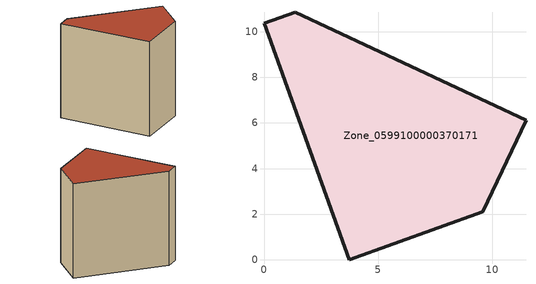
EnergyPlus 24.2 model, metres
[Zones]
Zone_0599100000370171
 floor ground (C_G): 9.59,2.11 3.74,0 0,10.37 1.36,10.85 11.47,6.11 z0.72
 wall outside (C_F): 3.74,0 9.59,2.11 11.47,6.11 1.36,10.85 0,10.37 3.74,0 z0.72:12.14
 roof outside (C_R): 11.47,6.11 1.36,10.85 0,10.37 3.74,0 9.59,2.11 z12.14
[BUILDING]
Pand.0599100000370171: North Axis=0; Terrain=City; Loads Convergence Tolerance Value=0.04; Temperature Convergence Tolerance Value=0.4; Solar Distribution=FullExterior; Maximum Number of Warmup Days=25; Minimum Number of Warmup Days=1
[Site:Location]
Rotterdam.The.Hague.AP_ZH_NLD Design_Conditions: Latitude=51.96; Longitude=4.45; Time Zone=1; Elevation=-4.5
[SITE:GROUNDTEMPERATURE:BUILDINGSURFACE]
18, 18, 18, 18, 18, 18, 18, 18, 18, 18, 18, 18
[MATERIAL] Thermal Absorptance=0.9; Solar Absorptance=0.7; Visible Absorptance=0.7
Name | Roughness | Thickness | Conductivity | Density | Specific Heat
G.TI.1992-2005 | MediumSmooth | 0.15 | 0.06 | 540 | 1210
F.TI.1992-2005 | Rough | 0.3 | 0.12 | 1920 | 840
R.TI.1992-2005 | MediumRough | 0.2 | 0.08 | 1500 | 1000
[CONSTRUCTION]
C_G: G.TI.1992-2005
C_F: F.TI.1992-2005
C_R: R.TI.1992-2005
[ZONE]
Zone_0599100000370171: Type=1; Multiplier=1; Ceiling Height=Autocalculate; Volume=Autocalculate; Floor Area=autocalculate; Part of Total Floor Area=Yes
[ZONEINFILTRATION:DESIGNFLOWRATE]
Infil_Zone_0599100000370171: Zone or ZoneList or Space or SpaceList=Zone_0599100000370171; Schedule=AlwaysOn; Design Flow Rate Calculation Method=Flow/Area; Flow Rate per Floor Area=0.0015; Constant Term Coefficient=1; Temperature Term Coefficient=0; Velocity Term Coefficient=0; Velocity Squared Term Coefficient=0
[HVACTEMPLATE:ZONE:IDEALLOADSAIRSYSTEM]
Zone_0599100000370171: Maximum Heating Supply Air Temperature=50; Minimum Cooling Supply Air Temperature=13; Maximum Heating Supply Air Humidity Ratio=0.0156; Minimum Cooling Supply Air Humidity Ratio=0.0077; Heating Limit=NoLimit; Cooling Limit=NoLimit; Dehumidification Control Type=ConstantSensibleHeatRatio; Cooling Sensible Heat Ratio=0.7; Dehumidification Setpoint=60; Humidification Control Type=None; Humidification Setpoint=30; Outdoor Air Method=None; Outdoor Air Flow Rate per Person=0.00944; Outdoor Air Flow Rate per Zone Floor Area=0; Outdoor Air Flow Rate per Zone=0; Demand Controlled Ventilation Type=None; Outdoor Air Economizer Type=NoEconomizer; Heat Recovery Type=None; Sensible Heat Recovery Effectiveness=0.7; Latent Heat Recovery Effectiveness=0.65
[ZONECONTROL:THERMOSTAT]
ThermostatControl_Zone_0599100000370171: Zone or ZoneList=Zone_0599100000370171; Control Type Schedule=DualSetpointControlType; Control 1=Thermostat_Zone_0599100000370171; Temperature Difference Between Cutout And Setpoint=0
[THERMOSTATSETPOINT:DUALSETPOINT]
Thermostat_Zone_0599100000370171: Heating Setpoint Temperature Schedule=HeatingSetpoint_Zone_0599100000370171; Cooling Setpoint Temperature Schedule=CoolingSetpoint_Zone_0599100000370171
[SCHEDULE:COMPACT]
HeatingSetpoint_Zone_0599100000370171: Through: 12/31, For: AllDays, Until: 24:00, 21
CoolingSetpoint_Zone_0599100000370171: Through: 12/31, For: AllDays, Until: 24:00, 24
DualSetpointControlType: Through: 12/31, For: AllDays, Until: 24:00, 4
AlwaysOn: Through: 12/31, For: AllDays, Until: 24:00, 1
